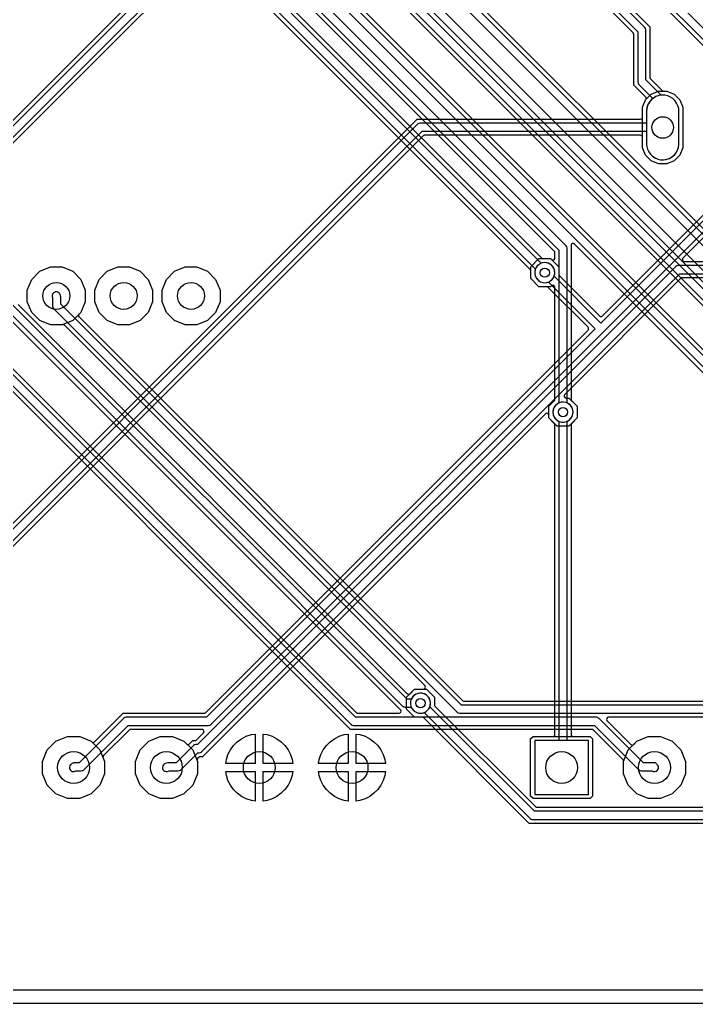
# Model space of a CAD drawing. Header units: inches. Extents: x 0 to 6.5, y 0 to 4.
# Drawn here: x 1.696 to 2.7, y 0 to 1.46 of the extents above; entities that cross this region are included whole.
import ezdxf

# ---------------------------------------------------------------- set-up
doc = ezdxf.new("R2010")
doc.units = ezdxf.units.IN

msp = doc.modelspace()

# ---------------------------------------------------------------- linework, layer by layer
at = {"layer": '16_copper'}
for points in [[(0.6095, 2.9415), (2.4611, 1.0899), (2.4609, 1.0893, 0.534509), (2.476, 1.0696), (2.4779, 1.0699, 1), (2.4721, 1.0991), (2.4702, 1.0986), (2.4696, 1.0984), (0.6162, 2.9517)], [(0.713, 2.9415), (3.2088, 0.4458), (3.2089, 0.4456), (3.2091, 0.4455, 0.153125), (3.2124, 0.444), (3.213, 0.444), (3.2579, 0.444), (3.2581, 0.4434, 0.303347), (3.2725, 0.4351), (3.2744, 0.4354, 1), (3.2686, 0.4646), (3.2667, 0.4641, 0.198914), (3.2581, 0.4566), (3.2579, 0.456), (3.2155, 0.456), (0.7197, 2.9517)], [(0.812, 2.9415), (3.3078, 0.4458), (3.3079, 0.4456), (3.3081, 0.4455, 0.153125), (3.3114, 0.444), (3.312, 0.444), (3.6314, 0.444), (3.6316, 0.4434, 0.303347), (3.646, 0.4351), (3.6479, 0.4354, 1), (3.6421, 0.4646), (3.6402, 0.4641, 0.198914), (3.6316, 0.4566), (3.6314, 0.456), (3.3145, 0.456), (0.8187, 2.9517)], [(0.7431, 2.9369), (3.2171, 0.4629), (3.2174, 0.4627), (3.2176, 0.4625, 0.087651), (3.2186, 0.4621), (3.2189, 0.462), (3.2192, 0.462), (3.2527, 0.462), (3.253, 0.462), (3.2534, 0.4621, 0.087654), (3.2543, 0.4625), (3.2546, 0.4627), (3.2548, 0.4629), (3.2628, 0.4709), (3.2669, 0.4709), (3.267, 0.4709), (3.2671, 0.4709, 0.54841), (3.2695, 0.4754), (3.2693, 0.4756), (3.2691, 0.4759, 0.015772), (3.269, 0.476), (0.83, 2.915)], [(0.6421, 2.9344), (2.4702, 1.1063), (2.4705, 1.1061), (2.4707, 1.1059, 0.087651), (2.4717, 1.1055), (2.472, 1.1054), (2.4723, 1.1054), (2.4837, 1.1054), (2.4849, 1.1042, 0.572901), (2.4899, 1.1055), (2.4899, 1.1058), (2.49, 1.1061, 0.015781), (2.49, 1.1063), (2.49, 1.1143), (2.49, 1.1146), (2.4899, 1.115, 0.087654), (2.4895, 1.1159), (2.4893, 1.1161), (2.4891, 1.1164), (1.2918, 2.3137)], [(3.2001, 0.4459), (2.5191, 1.1269), (2.519, 1.127), (2.519, 1.1271, 0.54841), (2.5141, 1.1256), (2.5141, 1.1253), (2.514, 1.125, 0.01577), (2.514, 1.1248), (2.514, 0.8963), (2.514, 0.896), (2.5141, 0.8956, 0.087654), (2.5145, 0.8947), (2.5147, 0.8944), (2.5149, 0.8942), (2.5229, 0.8862), (2.5229, 0.8688), (2.5107, 0.8566), (2.4933, 0.8566), (2.4811, 0.8688), (2.4811, 0.8862), (2.4891, 0.8942), (2.4893, 0.8944), (2.4895, 0.8947, 0.087651), (2.4899, 0.8957), (2.49, 0.8959), (2.49, 0.8963), (2.49, 1.0627), (2.49, 1.0628), (2.49, 1.0629, 0.548403), (2.4855, 1.0653), (2.4853, 1.0651), (2.485, 1.065, 0.01578), (2.4849, 1.0648), (2.4837, 1.0636), (2.4663, 1.0636), (2.4541, 1.0758), (2.4541, 1.0872), (2.4541, 1.0875), (2.454, 1.0878, 0.087654), (2.4536, 1.0888), (2.4534, 1.089), (2.4532, 1.0893), (0.6288, 2.9137)], [(1.1298, 2.6508), (3.1593, 0.6213), (3.1594, 0.6211), (3.1596, 0.621, 0.153125), (3.1629, 0.6195), (3.1635, 0.6195), (3.1679, 0.6195), (3.1681, 0.6189, 0.303347), (3.1825, 0.6106), (3.1844, 0.6109, 0.453094), (3.1956, 0.6303), (3.1954, 0.6309), (3.6582, 1.0938), (3.6584, 1.0939), (3.6585, 1.0941, 0.153125), (3.66, 1.0974), (3.66, 1.098), (3.66, 2.3261)], [(3.648, 2.326), (3.648, 1.1005), (3.1869, 0.6394), (3.1863, 0.6396, 0.376373), (3.1681, 0.6321), (3.1679, 0.6315), (3.166, 0.6315), (1.1417, 2.6558, 0.957492)], [(1.6983, 2.3567), (2.613, 1.442), (2.613, 1.368), (2.613, 1.3678), (2.613, 1.3676, 0.153128), (2.6143, 1.3642), (2.6148, 1.3638), (2.6354, 1.3431), (2.634, 1.3419, 0.198913), (2.626, 1.3253), (2.626, 1.2747), (2.6263, 1.272, 0.38172), (2.6513, 1.252), (2.654, 1.2523, 0.349916), (2.674, 1.2747), (2.674, 1.3253), (2.6737, 1.328, 0.38172), (2.6487, 1.348), (2.6476, 1.3479), (2.625, 1.3705), (2.625, 1.4445), (2.625, 1.4447), (2.625, 1.4449, 0.153128), (2.6237, 1.4483), (2.6232, 1.4487), (1.7021, 2.3698)], [(2.5916, 1.4889), (2.6231, 1.4574), (2.631, 1.4495), (2.631, 1.3742), (2.631, 1.3739), (2.6311, 1.3735, 0.087654), (2.6315, 1.3726), (2.6317, 1.3724), (2.6319, 1.3721), (2.6491, 1.3549), (2.6494, 1.3547), (2.6496, 1.3545, 0.087651), (2.6506, 1.3541), (2.6509, 1.354), (2.6512, 1.354), (2.656, 1.354), (2.667, 1.3494), (2.6754, 1.341), (2.68, 1.33), (2.68, 1.27), (2.6754, 1.259), (2.667, 1.2506), (2.656, 1.246), (2.644, 1.246), (2.633, 1.2506), (2.6246, 1.259), (2.62, 1.27), (2.62, 1.33), (2.6246, 1.341), (2.6247, 1.3411, 0.414248), (2.6247, 1.3453), (2.607, 1.363), (2.607, 1.4383), (2.607, 1.4386), (2.6069, 1.439, 0.087654), (2.6065, 1.4399), (2.6063, 1.4401), (2.6061, 1.4404), (2.0015, 2.045)], [(1.6933, 1.0372), (2.2708, 0.4596), (2.271, 0.4595, 0.39257), (2.2751, 0.4596), (2.2818, 0.4664), (2.2949, 0.4664), (2.295, 0.4664), (2.2951, 0.4664, 0.54841), (2.2975, 0.4709), (2.2973, 0.4711), (2.2971, 0.4714, 0.015772), (2.297, 0.4715), (1.7621, 1.0065), (1.762, 1.0065), (1.762, 1.0065, 0.177673), (1.7596, 1.0073), (1.7592, 1.0072), (1.7589, 1.0071, 0.007275), (1.7588, 1.0071), (1.7586, 1.007), (1.7414, 1.007), (1.7256, 1.0135), (1.7135, 1.0256), (1.707, 1.0414), (1.707, 1.0586), (1.7135, 1.0744), (1.7256, 1.0865), (1.7414, 1.093), (1.7586, 1.093), (1.7744, 1.0865), (1.7865, 1.0744), (1.793, 1.0586), (1.793, 1.0414), (1.7865, 1.0256), (1.7838, 1.023), (1.7836, 1.0228, 0.39257), (1.7838, 1.0187), (2.3531, 0.4494), (2.3534, 0.4492), (2.3536, 0.449, 0.087651), (2.3546, 0.4486), (2.3549, 0.4485), (2.3552, 0.4485), (3.1775, 0.4485)], [(1.559, 1.0425), (2.1873, 0.4143), (2.1874, 0.4141), (2.1876, 0.414, 0.153125), (2.1909, 0.4125), (2.1915, 0.4125), (2.549, 0.4125), (2.6148, 0.3468), (2.6149, 0.3466), (2.6151, 0.3465, 0.153125), (2.6184, 0.345), (2.619, 0.345), (2.6345, 0.345), (2.635, 0.3447, 0.088492), (2.6373, 0.344), (2.6385, 0.344, 0.313607), (2.6436, 0.3486), (2.6438, 0.3498, 0.136897), (2.6428, 0.3532), (2.6425, 0.3537), (2.6417, 0.3547, 0.201746), (2.6376, 0.357), (2.6376, 0.357), (2.6375, 0.357), (2.6375, 0.357), (2.637, 0.357), (2.6215, 0.357), (2.5557, 0.4227), (2.5556, 0.4229), (2.5554, 0.423, 0.153125), (2.5521, 0.4245), (2.5515, 0.4245), (2.194, 0.4245), (1.5657, 1.0527)], [(1.6625, 1.0425), (2.2638, 0.4413), (2.2639, 0.4411), (2.2641, 0.441, 0.153125), (2.2674, 0.4395), (2.268, 0.4395), (2.2769, 0.4395), (2.2771, 0.4389, 0.303347), (2.2915, 0.4306), (2.2934, 0.4309, 1), (2.2876, 0.4601), (2.2857, 0.4596, 0.198914), (2.2771, 0.4521), (2.2769, 0.4515), (2.2705, 0.4515), (1.6692, 1.0527)], [(3.1725, 0.4425), (2.3515, 0.4425), (1.7565, 1.0375), (1.7565, 1.0485), (1.7565, 1.0485), (1.7565, 1.0486, 0.050693), (1.7564, 1.0498), (1.7562, 1.0504), (1.7557, 1.0519, 0.091125), (1.7545, 1.054), (1.7536, 1.0548, 0.490283), (1.7444, 1.0523), (1.7441, 1.0511, 0.137933), (1.7445, 1.0475), (1.7445, 1.035), (1.7445, 1.0348), (1.7445, 1.0346, 0.153128), (1.7458, 1.0312), (1.7463, 1.0308), (2.3448, 0.4323), (2.3449, 0.4321), (2.3451, 0.432, 0.153125), (2.3484, 0.4305), (2.349, 0.4305), (3.17, 0.4305)], [(1.5922, 1.0347), (2.1956, 0.4314), (2.1959, 0.4312), (2.1961, 0.431, 0.087651), (2.1971, 0.4306), (2.1974, 0.4305), (2.1977, 0.4305), (2.2588, 0.4305), (2.2589, 0.4305), (2.259, 0.4305, 0.548396), (2.2614, 0.435), (2.2612, 0.4352), (2.261, 0.4355, 0.015772), (2.2609, 0.4356), (2.2551, 0.4414), (1.6808, 1.0157)], [(3.1663, 0.4245), (2.5697, 0.4245), (2.5696, 0.4245), (2.5695, 0.4245, 0.54841), (2.5671, 0.42), (2.5673, 0.4198), (2.5675, 0.4195, 0.015772), (2.5676, 0.4194), (2.6027, 0.3842), (2.6029, 0.3841, 0.39257), (2.607, 0.3842), (2.6117, 0.389), (2.6286, 0.396), (2.6469, 0.396), (2.6639, 0.389), (2.6768, 0.3761), (2.6838, 0.3591), (2.6838, 0.3408), (2.6768, 0.3239), (2.6639, 0.311), (2.6469, 0.304), (2.6286, 0.304), (2.6117, 0.311), (2.5988, 0.3239), (2.5918, 0.3408), (2.5918, 0.3594), (2.5919, 0.3596, 0.155386), (2.5915, 0.3614), (2.5912, 0.3617), (2.5911, 0.362, 0.007983), (2.591, 0.362), (2.5474, 0.4056), (2.5471, 0.4058), (2.5469, 0.406, 0.087651), (2.5459, 0.4064), (2.5456, 0.4065), (2.5453, 0.4065), (2.1865, 0.4065), (1.579, 1.014)]]:
    msp.add_lwpolyline(points, format="xyb", dxfattribs=at)
msp.add_lwpolyline([(2.5049, 0.8629, 0.716592), (2.5086, 0.8909), (2.508, 0.8911), (2.508, 1.1205), (2.508, 1.1207), (2.508, 1.1209, 0.153128), (2.5067, 1.1243), (2.5062, 1.1247), (1.3009, 2.3301), (1.3011, 2.3307, 1), (1.2729, 2.3403), (1.2724, 2.3384, 0.577349), (1.2918, 2.3214), (1.2924, 2.3216), (2.496, 1.118), (2.496, 0.8911), (2.4954, 0.8909, 0.820679), (2.503, 0.8626)], format="xyb", close=True, dxfattribs=at)
for points in [[(2.7473, 1.1042), (1.8499, 2.0016)], [(1.8578, 2.0022), (2.7451, 1.1148)], [(1.8414, 1.9931), (2.7328, 1.1017)], [(0.1, 0.02), (6.4, 0.02)]]:
    msp.add_lwpolyline(points, dxfattribs=at)
for points in [[(1.8414, 1.007), (1.8256, 1.0135), (1.8135, 1.0256), (1.807, 1.0414), (1.807, 1.0586), (1.8135, 1.0744), (1.8256, 1.0865), (1.8414, 1.093), (1.8586, 1.093), (1.8744, 1.0865), (1.8865, 1.0744), (1.893, 1.0586), (1.893, 1.0414), (1.8865, 1.0256), (1.8744, 1.0135), (1.8586, 1.007)], [(1.9414, 1.007), (1.9256, 1.0135), (1.9135, 1.0256), (1.907, 1.0414), (1.907, 1.0586), (1.9135, 1.0744), (1.9256, 1.0865), (1.9414, 1.093), (1.9586, 1.093), (1.9744, 1.0865), (1.9865, 1.0744), (1.993, 1.0586), (1.993, 1.0414), (1.9865, 1.0256), (1.9744, 1.0135), (1.9586, 1.007)], [(1.7664, 0.304), (1.7495, 0.311), (1.7366, 0.3239), (1.7296, 0.3408), (1.7296, 0.3591), (1.7366, 0.3761), (1.7495, 0.389), (1.7664, 0.396), (1.7847, 0.396), (1.8016, 0.389), (1.8146, 0.3761), (1.8216, 0.3591), (1.8216, 0.3408), (1.8146, 0.3239), (1.8016, 0.311), (1.7847, 0.304)], [(1.9042, 0.304), (1.8873, 0.311), (1.8744, 0.3239), (1.8674, 0.3408), (1.8674, 0.3591), (1.8744, 0.3761), (1.8873, 0.389), (1.9042, 0.396), (1.9225, 0.396), (1.9394, 0.389), (1.9524, 0.3761), (1.9594, 0.3591), (1.9594, 0.3408), (1.9524, 0.3239), (1.9394, 0.311), (1.9225, 0.304)], [(2.0015, 0.356), (2.0024, 0.3617), (2.0048, 0.3692), (2.0084, 0.3762), (2.013, 0.3826), (2.0186, 0.3881), (2.025, 0.3928), (2.032, 0.3963), (2.0395, 0.3988), (2.0452, 0.3997), (2.0452, 0.356)], [(2.0572, 0.356), (2.0572, 0.3997), (2.0629, 0.3988), (2.0704, 0.3963), (2.0774, 0.3928), (2.0838, 0.3881), (2.0893, 0.3826), (2.0939, 0.3762), (2.0975, 0.3692), (2.0999, 0.3617), (2.1009, 0.356)], [(2.1393, 0.356), (2.1402, 0.3617), (2.1426, 0.3692), (2.1462, 0.3762), (2.1508, 0.3826), (2.1564, 0.3881), (2.1628, 0.3928), (2.1698, 0.3963), (2.1773, 0.3988), (2.183, 0.3997), (2.183, 0.356)], [(2.195, 0.356), (2.195, 0.3997), (2.2007, 0.3988), (2.2082, 0.3963), (2.2152, 0.3928), (2.2215, 0.3881), (2.2271, 0.3826), (2.2317, 0.3762), (2.2353, 0.3692), (2.2377, 0.3617), (2.2386, 0.356)], [(2.4575, 0.304), (2.454, 0.3075), (2.454, 0.3925), (2.4575, 0.396), (2.5425, 0.396), (2.546, 0.3925), (2.546, 0.3075), (2.5425, 0.304)], [(2.54, 0.39), (2.46, 0.39), (2.46, 0.31), (2.54, 0.31)], [(2.0395, 0.3012), (2.032, 0.3037), (2.025, 0.3072), (2.0186, 0.3119), (2.013, 0.3174), (2.0084, 0.3238), (2.0048, 0.3308), (2.0024, 0.3383), (2.0015, 0.344), (2.0452, 0.344), (2.0452, 0.3003)], [(2.0512, 0.35), (2.0512, 0.35), (2.0512, 0.35), (2.0512, 0.35)], [(2.0572, 0.344), (2.1009, 0.344), (2.0999, 0.3383), (2.0975, 0.3308), (2.0939, 0.3238), (2.0893, 0.3174), (2.0838, 0.3119), (2.0774, 0.3072), (2.0704, 0.3037), (2.0629, 0.3012), (2.0572, 0.3003)], [(2.1773, 0.3012), (2.1698, 0.3037), (2.1628, 0.3072), (2.1564, 0.3119), (2.1508, 0.3174), (2.1462, 0.3238), (2.1426, 0.3308), (2.1402, 0.3383), (2.1393, 0.344), (2.183, 0.344), (2.183, 0.3003)], [(2.189, 0.35), (2.189, 0.35), (2.189, 0.35), (2.189, 0.35)], [(2.195, 0.344), (2.2386, 0.344), (2.2377, 0.3383), (2.2353, 0.3308), (2.2317, 0.3238), (2.2271, 0.3174), (2.2215, 0.3119), (2.2152, 0.3072), (2.2082, 0.3037), (2.2007, 0.3012), (2.195, 0.3003)]]:
    msp.add_lwpolyline(points, close=True, dxfattribs=at)
at = {"layer": '1_copper'}
for points in [[(2.2586, 1.8756), (1.4493, 1.0662), (1.4491, 1.0661), (1.449, 1.0659, 0.153125), (1.4475, 1.0626), (1.4475, 1.062), (1.4475, 1.0558), (1.4461, 1.0546), (1.4453, 1.0537, 0.622974), (1.45, 1.044), (1.4512, 1.0441, 0.101646), (1.4534, 1.0451), (1.4539, 1.0454), (1.4574, 1.0484), (1.4577, 1.0488), (1.458, 1.0491, 0.153125), (1.4595, 1.0524), (1.4595, 1.0526, 0.006532), (1.4595, 1.0528), (1.4595, 1.053), (1.4595, 1.0595), (2.2671, 1.8671)], [(1.4089, 0.4359), (2.2855, 1.3125), (2.617, 1.3125), (2.6172, 1.3125, 0.392588), (2.62, 1.3155), (2.62, 1.33), (2.6246, 1.341), (2.633, 1.3494), (2.644, 1.354), (2.656, 1.354), (2.667, 1.3494), (2.6754, 1.341), (2.68, 1.33), (2.68, 1.27), (2.6754, 1.259), (2.667, 1.2506), (2.656, 1.246), (2.644, 1.246), (2.633, 1.2506), (2.6246, 1.259), (2.62, 1.27), (2.62, 1.2855), (2.62, 1.2857, 0.392588), (2.617, 1.2885), (2.2967, 1.2885), (2.2964, 1.2885), (2.296, 1.2884, 0.087654), (2.2951, 1.288), (2.2949, 1.2878), (2.2946, 1.2876), (1.418, 0.411)], [(1.4172, 0.4188), (2.293, 1.2945), (2.626, 1.2945), (2.626, 1.2747), (2.6263, 1.272, 0.893655), (2.674, 1.2747), (2.674, 1.3253), (2.6737, 1.328, 0.893655), (2.626, 1.3253), (2.626, 1.3065), (2.2905, 1.3065), (2.2903, 1.3065), (2.2901, 1.3065, 0.153128), (2.2867, 1.3052), (2.2863, 1.3047), (1.4105, 0.429)], [(2.7217, 1.077), (2.6792, 1.077), (2.6789, 1.077), (2.6785, 1.0769, 0.087654), (2.6776, 1.0765), (2.6774, 1.0763), (2.6771, 1.0761), (2.5045, 0.9035), (2.5044, 0.9034), (2.5043, 0.9033, 0.54841), (2.5058, 0.8985), (2.5061, 0.8985), (2.5064, 0.8984, 0.01577), (2.5066, 0.8984), (2.5107, 0.8984), (2.5229, 0.8862), (2.5229, 0.8688), (2.5149, 0.8608), (2.5147, 0.8606), (2.5145, 0.8603, 0.087651), (2.5141, 0.8593), (2.514, 0.8591), (2.514, 0.8587), (2.514, 0.399), (2.514, 0.3988, 0.392588), (2.517, 0.396), (2.5425, 0.396), (2.546, 0.3925), (2.546, 0.3075), (2.5425, 0.304), (2.4575, 0.304), (2.454, 0.3075), (2.454, 0.3925), (2.4575, 0.396), (2.487, 0.396), (2.4872, 0.396, 0.392588), (2.49, 0.399), (2.49, 0.8587), (2.49, 0.859), (2.4899, 0.8594, 0.087654), (2.4895, 0.8603), (2.4893, 0.8606), (2.4891, 0.8608), (2.4811, 0.8688), (2.4811, 0.8729), (2.4811, 0.873), (2.4811, 0.8731, 0.54841), (2.4766, 0.8755), (2.4764, 0.8753), (2.4761, 0.8751, 0.015772), (2.476, 0.875), (1.9749, 0.3739), (1.967, 0.366), (1.9637, 0.366), (1.9634, 0.366), (1.963, 0.3659, 0.087654), (1.9621, 0.3655), (1.9619, 0.3653), (1.9616, 0.3651), (1.9597, 0.3632), (1.9597, 0.3632), (1.9596, 0.3631, 0.144306), (1.9589, 0.3616), (1.9589, 0.3612), (1.9588, 0.3609, 0.008047), (1.9588, 0.3608), (1.9589, 0.3603), (1.959, 0.36, 0.006331), (1.959, 0.36), (1.9594, 0.3591), (1.9594, 0.3408), (1.9524, 0.3239), (1.9394, 0.311), (1.9225, 0.304), (1.9042, 0.304), (1.8873, 0.311), (1.8744, 0.3239), (1.8674, 0.3408), (1.8674, 0.3591), (1.8744, 0.3761), (1.8873, 0.389), (1.9042, 0.396), (1.9225, 0.396), (1.9394, 0.389), (1.9434, 0.3851), (1.9435, 0.3849, 0.39257), (1.9476, 0.3851), (1.9525, 0.39), (1.9558, 0.39), (1.9561, 0.39), (1.9565, 0.3901, 0.087654), (1.9574, 0.3905), (1.9576, 0.3907), (1.9579, 0.3909), (1.9684, 0.4014), (1.9685, 0.4015), (1.9686, 0.4015, 0.54841), (1.9671, 0.4064), (1.9668, 0.4064), (1.9665, 0.4065, 0.01577), (1.9663, 0.4065), (1.8602, 0.4065), (1.8599, 0.4065), (1.8595, 0.4064, 0.087654), (1.8586, 0.406), (1.8584, 0.4058), (1.8581, 0.4056), (1.8201, 0.3676), (1.82, 0.3676), (1.82, 0.3675, 0.218356), (1.8192, 0.3651), (1.8193, 0.3647), (1.8194, 0.3644, 0.007894), (1.8194, 0.3643), (1.8216, 0.3591), (1.8216, 0.3408), (1.8146, 0.3239), (1.8016, 0.311), (1.7847, 0.304), (1.7664, 0.304), (1.7495, 0.311), (1.7366, 0.3239), (1.7296, 0.3408), (1.7296, 0.3591), (1.7366, 0.3761), (1.7495, 0.389), (1.7664, 0.396), (1.7847, 0.396), (1.8016, 0.389), (1.8025, 0.3882, 0.414214), (1.8067, 0.3882), (1.849, 0.4305), (1.9693, 0.4305), (1.9696, 0.4305), (1.97, 0.4306, 0.087654), (1.9709, 0.431), (1.9711, 0.4312), (1.9714, 0.4314), (2.5392, 0.9991), (2.5393, 0.9993, 0.39257), (2.5392, 1.0034), (2.4798, 1.0627), (2.4795, 1.0629), (2.4793, 1.0631, 0.087651), (2.4783, 1.0635), (2.478, 1.0636), (2.4777, 1.0636), (2.4663, 1.0636), (2.4541, 1.0758), (2.4541, 1.0932), (2.4663, 1.1054), (2.4837, 1.1054), (2.4959, 1.0932), (2.4959, 1.0818), (2.4959, 1.0816, 0.006471), (2.4959, 1.0815), (2.4959, 1.0815), (2.496, 1.0812, 0.087654), (2.4964, 1.0802), (2.4966, 1.08), (2.4968, 1.0797), (2.5561, 1.0203), (2.5563, 1.0202, 0.39257), (2.5604, 1.0203), (2.7906, 1.2506)], [(2.7975, 1.249), (2.5583, 1.0097), (2.4889, 1.0791), (2.4891, 1.0797, 1), (2.4609, 1.0893), (2.4604, 1.0874, 0.577349), (2.4798, 1.0704), (2.4804, 1.0706), (2.5498, 1.0012), (1.973, 0.4245), (1.854, 0.4245), (1.8538, 0.4245), (1.8536, 0.4245, 0.153128), (1.8502, 0.4232), (1.8498, 0.4227), (1.784, 0.357), (1.7775, 0.357), (1.777, 0.3569), (1.7764, 0.3569, 0.05069), (1.7753, 0.3566), (1.7752, 0.3565), (1.7751, 0.3565), (1.7751, 0.3565), (1.7747, 0.3563), (1.7728, 0.3553), (1.7718, 0.3546), (1.7709, 0.3538, 0.62298), (1.7754, 0.344), (1.7766, 0.3441, 0.091233), (1.779, 0.345), (1.7865, 0.345), (1.7867, 0.345), (1.7869, 0.345, 0.153128), (1.7903, 0.3463), (1.7907, 0.3468), (1.8565, 0.4125), (1.9755, 0.4125), (1.9757, 0.4125), (1.9759, 0.4125, 0.153128), (1.9793, 0.4138), (1.9797, 0.4143), (2.8077, 1.2423)], [(2.8076, 1.2336), (2.6801, 1.1061), (2.68, 1.106), (2.6799, 1.106, 0.54841), (2.6814, 1.1011), (2.6817, 1.1011), (2.682, 1.101, 0.01577), (2.6822, 1.101), (2.7217, 1.101)], [(2.7269, 1.095), (2.673, 1.095), (2.6728, 1.095), (2.6726, 1.095, 0.153128), (2.6692, 1.0937), (2.6688, 1.0932), (1.9595, 0.384), (1.9575, 0.384), (1.9573, 0.384), (1.9571, 0.384, 0.153128), (1.9537, 0.3827), (1.9533, 0.3822), (1.928, 0.357), (1.917, 0.357), (1.9165, 0.3569), (1.916, 0.3569), (1.9159, 0.3569), (1.9158, 0.3569), (1.9157, 0.3569), (1.9154, 0.3568), (1.9118, 0.3558), (1.9107, 0.3553, 0.773613), (1.9132, 0.344), (1.9144, 0.3441), (1.915, 0.3442), (1.9178, 0.345), (1.9305, 0.345), (1.9307, 0.345), (1.9309, 0.345, 0.153128), (1.9343, 0.3463), (1.9347, 0.3468), (1.96, 0.372), (1.962, 0.372, 0.172369), (1.9658, 0.3733), (1.9662, 0.3738), (2.6755, 1.083), (2.7269, 1.083)], [(3.794, 0.267), (2.452, 0.267), (2.2953, 0.4237), (2.295, 0.4239), (2.2948, 0.4241, 0.087651), (2.2938, 0.4245), (2.2935, 0.4246), (2.2932, 0.4246), (2.2818, 0.4246), (2.2696, 0.4368), (2.2696, 0.4542), (2.2818, 0.4664), (2.2992, 0.4664), (2.3114, 0.4542), (2.3114, 0.4428), (2.3114, 0.4426, 0.006471), (2.3114, 0.4425), (2.3114, 0.4425), (2.3115, 0.4422, 0.087654), (2.3119, 0.4412), (2.3121, 0.441), (2.3123, 0.4407), (2.4611, 0.2919), (2.4614, 0.2917), (2.4616, 0.2915, 0.087651), (2.4626, 0.2911), (2.4629, 0.291), (2.4632, 0.291), (3.7828, 0.291)], [(3.7865, 0.285), (2.4595, 0.285), (2.3044, 0.4401), (2.3046, 0.4407, 1), (2.2764, 0.4503), (2.2759, 0.4484, 0.577349), (2.2953, 0.4314), (2.2959, 0.4316), (2.4528, 0.2748), (2.4529, 0.2746), (2.4531, 0.2745, 0.153125), (2.4564, 0.273), (2.457, 0.273), (3.789, 0.273)]]:
    msp.add_lwpolyline(points, format="xyb", dxfattribs=at)
for points in [[(1.4663, 1.0918), (2.2507, 1.8762)], [(2.2677, 1.8592), (1.4868, 1.0783)], [(2.5923, 1.5483), (2.7633, 1.3773)], [(2.77, 1.3875), (2.6025, 1.555)], [(2.7625, 1.3695), (2.5845, 1.5475)], [(0.1, 0.02), (6.4, 0.02)]]:
    msp.add_lwpolyline(points, dxfattribs=at)
for points in [[(1.7414, 1.007), (1.7256, 1.0135), (1.7135, 1.0256), (1.707, 1.0414), (1.707, 1.0586), (1.7135, 1.0744), (1.7256, 1.0865), (1.7414, 1.093), (1.7586, 1.093), (1.7744, 1.0865), (1.7865, 1.0744), (1.793, 1.0586), (1.793, 1.0414), (1.7865, 1.0256), (1.7744, 1.0135), (1.7586, 1.007)], [(1.8414, 1.007), (1.8256, 1.0135), (1.8135, 1.0256), (1.807, 1.0414), (1.807, 1.0586), (1.8135, 1.0744), (1.8256, 1.0865), (1.8414, 1.093), (1.8586, 1.093), (1.8744, 1.0865), (1.8865, 1.0744), (1.893, 1.0586), (1.893, 1.0414), (1.8865, 1.0256), (1.8744, 1.0135), (1.8586, 1.007)], [(1.9414, 1.007), (1.9256, 1.0135), (1.9135, 1.0256), (1.907, 1.0414), (1.907, 1.0586), (1.9135, 1.0744), (1.9256, 1.0865), (1.9414, 1.093), (1.9586, 1.093), (1.9744, 1.0865), (1.9865, 1.0744), (1.993, 1.0586), (1.993, 1.0414), (1.9865, 1.0256), (1.9744, 1.0135), (1.9586, 1.007)], [(2.0015, 0.356), (2.0024, 0.3617), (2.0048, 0.3692), (2.0084, 0.3762), (2.013, 0.3826), (2.0186, 0.3881), (2.025, 0.3928), (2.032, 0.3963), (2.0395, 0.3988), (2.0452, 0.3997), (2.0452, 0.356)], [(2.0572, 0.356), (2.0572, 0.3997), (2.0629, 0.3988), (2.0704, 0.3963), (2.0774, 0.3928), (2.0838, 0.3881), (2.0893, 0.3826), (2.0939, 0.3762), (2.0975, 0.3692), (2.0999, 0.3617), (2.1009, 0.356)], [(2.1393, 0.356), (2.1402, 0.3617), (2.1426, 0.3692), (2.1462, 0.3762), (2.1508, 0.3826), (2.1564, 0.3881), (2.1628, 0.3928), (2.1698, 0.3963), (2.1773, 0.3988), (2.183, 0.3997), (2.183, 0.356)], [(2.195, 0.356), (2.195, 0.3997), (2.2007, 0.3988), (2.2082, 0.3963), (2.2152, 0.3928), (2.2215, 0.3881), (2.2271, 0.3826), (2.2317, 0.3762), (2.2353, 0.3692), (2.2377, 0.3617), (2.2386, 0.356)], [(2.6286, 0.304), (2.6117, 0.311), (2.5988, 0.3239), (2.5918, 0.3408), (2.5918, 0.3591), (2.5988, 0.3761), (2.6117, 0.389), (2.6286, 0.396), (2.6469, 0.396), (2.6639, 0.389), (2.6768, 0.3761), (2.6838, 0.3591), (2.6838, 0.3408), (2.6768, 0.3239), (2.6639, 0.311), (2.6469, 0.304)], [(2.0395, 0.3012), (2.032, 0.3037), (2.025, 0.3072), (2.0186, 0.3119), (2.013, 0.3174), (2.0084, 0.3238), (2.0048, 0.3308), (2.0024, 0.3383), (2.0015, 0.344), (2.0452, 0.344), (2.0452, 0.3003)], [(2.0512, 0.35), (2.0512, 0.35), (2.0512, 0.35), (2.0512, 0.35)], [(2.0572, 0.344), (2.1009, 0.344), (2.0999, 0.3383), (2.0975, 0.3308), (2.0939, 0.3238), (2.0893, 0.3174), (2.0838, 0.3119), (2.0774, 0.3072), (2.0704, 0.3037), (2.0629, 0.3012), (2.0572, 0.3003)], [(2.1773, 0.3012), (2.1698, 0.3037), (2.1628, 0.3072), (2.1564, 0.3119), (2.1508, 0.3174), (2.1462, 0.3238), (2.1426, 0.3308), (2.1402, 0.3383), (2.1393, 0.344), (2.183, 0.344), (2.183, 0.3003)], [(2.189, 0.35), (2.189, 0.35), (2.189, 0.35), (2.189, 0.35)], [(2.195, 0.344), (2.2386, 0.344), (2.2377, 0.3383), (2.2353, 0.3308), (2.2317, 0.3238), (2.2271, 0.3174), (2.2215, 0.3119), (2.2152, 0.3072), (2.2082, 0.3037), (2.2007, 0.3012), (2.195, 0.3003)]]:
    msp.add_lwpolyline(points, close=True, dxfattribs=at)
msp.add_lwpolyline([(2.54, 0.39), (2.508, 0.39), (2.508, 0.8639), (2.5086, 0.8641, 1), (2.4954, 0.8909), (2.4937, 0.8899, 0.577351), (2.4954, 0.8641), (2.496, 0.8639), (2.496, 0.39), (2.46, 0.39), (2.46, 0.31), (2.54, 0.31)], format="xyb", close=True, dxfattribs=at)
at = {"layer": 'drills_PTH'}
for centre, radius in [((2.65, 1.3), 0.016), ((1.75, 1.05), 0.02), ((1.85, 1.05), 0.02), ((1.95, 1.05), 0.02), ((1.7756, 0.35), 0.0236), ((1.9134, 0.35), 0.0236), ((2.0512, 0.35), 0.0236), ((2.189, 0.35), 0.0236), ((2.5, 0.35), 0.0236), ((2.6378, 0.35), 0.0236)]:
    msp.add_circle(centre, radius, dxfattribs=at)
at = {"layer": 'drills_via_1_16'}
for centre in [(2.475, 1.0845), (2.502, 0.8775), (2.2905, 0.4455)]:
    msp.add_circle(centre, 0.00689, dxfattribs=at)
at = {"layer": 'outline'}
msp.add_lwpolyline([(0, 3.9), (0, 0.1), (0, 0.1), (0.0004, 0.0913), (0.0015, 0.0826), (0.0034, 0.0741), (0.006, 0.0658), (0.0094, 0.0577), (0.0134, 0.05), (0.0181, 0.0426), (0.0234, 0.0357), (0.0293, 0.0293), (0.0357, 0.0234), (0.0426, 0.0181), (0.05, 0.0134), (0.0577, 0.0094), (0.0658, 0.006), (0.0741, 0.0034), (0.0826, 0.0015), (0.0913, 0.0004), (0.1, 0), (6.4, 0)], dxfattribs=at)

doc.saveas('drawing.dxf')
